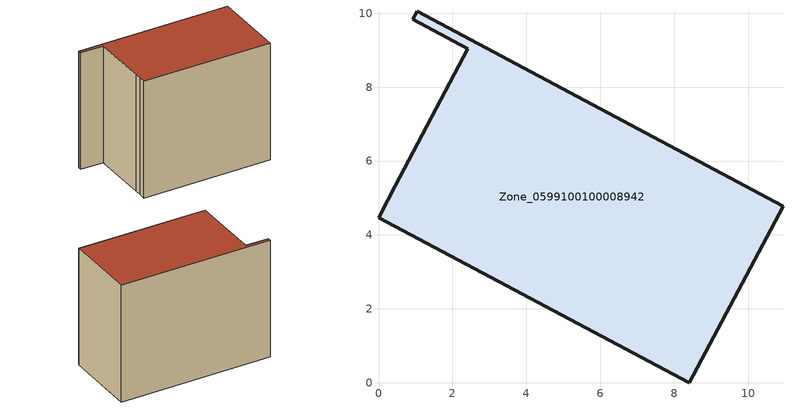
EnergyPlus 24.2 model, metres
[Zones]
Zone_0599100100008942
 floor ground (C_G): 1.04,10.06 10.95,4.78 8.41,0 0,4.47 0.25,4.94 0.45,5.33 2.42,9.04 0.92,9.84 z0
 wall outside (C_F): 10.95,4.78 1.04,10.06 0.92,9.84 2.42,9.04 0.45,5.33 0.25,4.94 0,4.47 8.41,0 10.95,4.78 z0:8.82
 roof outside (C_R): 0.45,5.33 0.25,4.94 0,4.47 8.41,0 10.95,4.78 1.04,10.06 0.92,9.84 2.42,9.04 z8.82
[BUILDING]
Pand.0599100100008942: North Axis=0; Terrain=City; Loads Convergence Tolerance Value=0.04; Temperature Convergence Tolerance Value=0.4; Solar Distribution=FullExterior; Maximum Number of Warmup Days=25; Minimum Number of Warmup Days=1
[Site:Location]
Rotterdam.The.Hague.AP_ZH_NLD Design_Conditions: Latitude=51.96; Longitude=4.45; Time Zone=1; Elevation=-4.5
[SITE:GROUNDTEMPERATURE:BUILDINGSURFACE]
18, 18, 18, 18, 18, 18, 18, 18, 18, 18, 18, 18
[MATERIAL] Thermal Absorptance=0.9; Solar Absorptance=0.7; Visible Absorptance=0.7
Name | Roughness | Thickness | Conductivity | Density | Specific Heat
G.TI.2006-2014 | MediumSmooth | 0.15 | 0.06 | 540 | 1210
F.TI.2006-2014 | Rough | 0.3 | 0.12 | 1920 | 840
R.TI.2006-2014 | MediumRough | 0.2 | 0.08 | 1500 | 1000
[CONSTRUCTION]
C_G: G.TI.2006-2014
C_F: F.TI.2006-2014
C_R: R.TI.2006-2014
[ZONE]
Zone_0599100100008942: Type=1; Multiplier=1; Ceiling Height=Autocalculate; Volume=Autocalculate; Floor Area=autocalculate; Part of Total Floor Area=Yes
[ZONEINFILTRATION:DESIGNFLOWRATE]
Infil_Zone_0599100100008942: Zone or ZoneList or Space or SpaceList=Zone_0599100100008942; Schedule=AlwaysOn; Design Flow Rate Calculation Method=Flow/Area; Flow Rate per Floor Area=0.0015; Constant Term Coefficient=1; Temperature Term Coefficient=0; Velocity Term Coefficient=0; Velocity Squared Term Coefficient=0
[HVACTEMPLATE:ZONE:IDEALLOADSAIRSYSTEM]
Zone_0599100100008942: Maximum Heating Supply Air Temperature=50; Minimum Cooling Supply Air Temperature=13; Maximum Heating Supply Air Humidity Ratio=0.0156; Minimum Cooling Supply Air Humidity Ratio=0.0077; Heating Limit=NoLimit; Cooling Limit=NoLimit; Dehumidification Control Type=ConstantSensibleHeatRatio; Cooling Sensible Heat Ratio=0.7; Dehumidification Setpoint=60; Humidification Control Type=None; Humidification Setpoint=30; Outdoor Air Method=None; Outdoor Air Flow Rate per Person=0.00944; Outdoor Air Flow Rate per Zone Floor Area=0; Outdoor Air Flow Rate per Zone=0; Demand Controlled Ventilation Type=None; Outdoor Air Economizer Type=NoEconomizer; Heat Recovery Type=None; Sensible Heat Recovery Effectiveness=0.7; Latent Heat Recovery Effectiveness=0.65
[ZONECONTROL:THERMOSTAT]
ThermostatControl_Zone_0599100100008942: Zone or ZoneList=Zone_0599100100008942; Control Type Schedule=DualSetpointControlType; Control 1=Thermostat_Zone_0599100100008942; Temperature Difference Between Cutout And Setpoint=0
[THERMOSTATSETPOINT:DUALSETPOINT]
Thermostat_Zone_0599100100008942: Heating Setpoint Temperature Schedule=HeatingSetpoint_Zone_0599100100008942; Cooling Setpoint Temperature Schedule=CoolingSetpoint_Zone_0599100100008942
[SCHEDULE:COMPACT]
HeatingSetpoint_Zone_0599100100008942: Through: 12/31, For: AllDays, Until: 24:00, 21
CoolingSetpoint_Zone_0599100100008942: Through: 12/31, For: AllDays, Until: 24:00, 24
DualSetpointControlType: Through: 12/31, For: AllDays, Until: 24:00, 4
AlwaysOn: Through: 12/31, For: AllDays, Until: 24:00, 1
